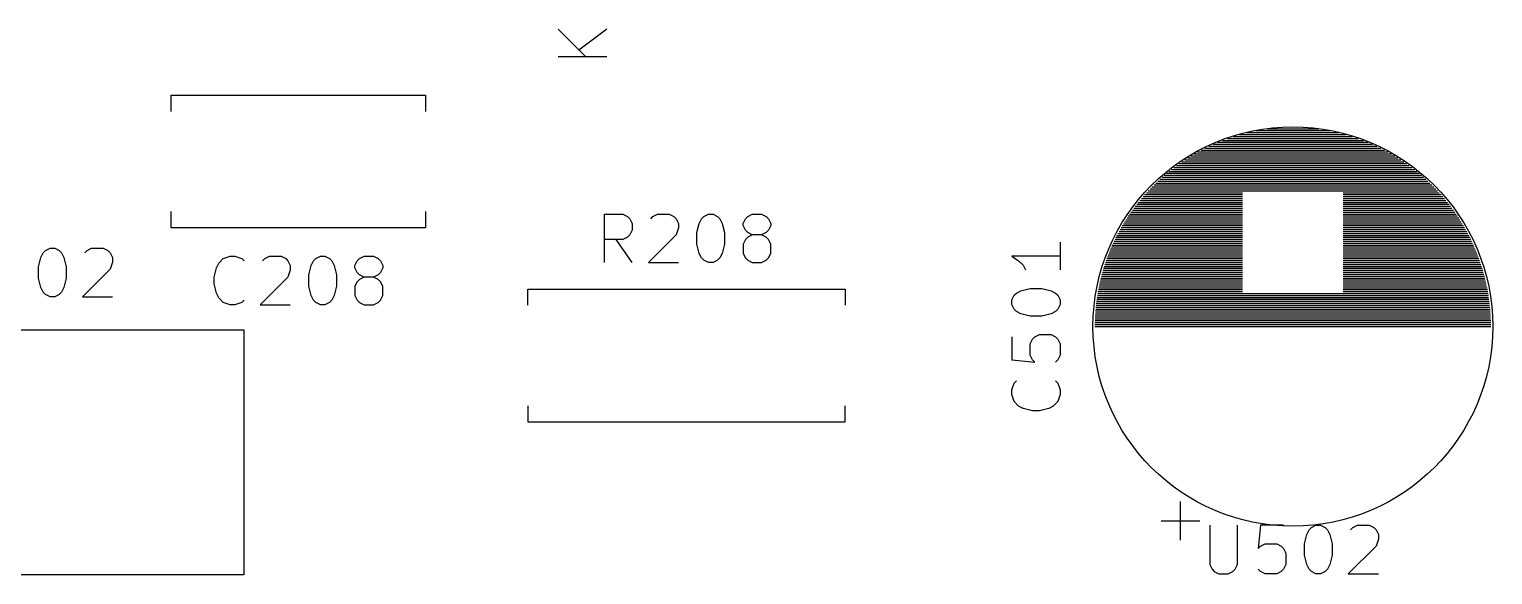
# Model space of a CAD drawing. Header units: metres. Extents: x 0 to 202, y 0 to 131.
# Drawn here: x 27.15 to 57.32, y 47.67 to 58.93 of the extents above; entities that cross this region are included whole.
import ezdxf

# ---------------------------------------------------------------- set-up
doc = ezdxf.new("R2010")
doc.units = ezdxf.units.M

msp = doc.modelspace()

# ---------------------------------------------------------------- linework, layer by layer
at = {"layer": 'SILK'}
for p, q in [((38.0548, 58.9295), (38.6262, 58.3581)), ((39.0548, 58.9295), (38.4834, 58.501)), ((39.0548, 58.3581), (38.0548, 58.3581)), ((30.08, 57.57), (35.32, 57.57)), ((30.08, 57.233), (30.08, 57.57)), ((35.32, 57.57), (35.32, 57.233)), ((51.972, 56.7173), (54.428, 56.7173)), ((52.103, 56.7573), (54.297, 56.7573)), ((52.253, 56.7973), (54.147, 56.7973)), ((52.432, 56.8373), (53.968, 56.8373)), ((52.667, 56.8773), (53.733, 56.8773)), ((51.31, 56.4373), (55.09, 56.4373)), ((51.387, 56.4773), (55.013, 56.4773)), ((51.469, 56.5173), (54.931, 56.5173)), ((51.556, 56.5573), (54.844, 56.5573)), ((51.648, 56.5973), (54.752, 56.5973)), ((51.747, 56.6373), (54.653, 56.6373)), ((51.854, 56.6773), (54.546, 56.6773)), ((50.8, 56.1173), (55.6, 56.1173)), ((50.856, 56.1573), (55.544, 56.1573)), ((50.913, 56.1973), (55.487, 56.1973)), ((50.973, 56.2373), (55.427, 56.2373)), ((51.035, 56.2773), (55.365, 56.2773)), ((51.099, 56.3173), (55.301, 56.3173)), ((51.166, 56.3573), (55.234, 56.3573)), ((51.236, 56.3973), (55.164, 56.3973)), ((50.459, 55.8373), (55.941, 55.8373)), ((50.504, 55.8773), (55.896, 55.8773)), ((50.549, 55.9173), (55.851, 55.9173)), ((50.596, 55.9573), (55.804, 55.9573)), ((50.645, 55.9973), (55.755, 55.9973)), ((50.695, 56.0373), (55.705, 56.0373)), ((50.747, 56.0773), (55.653, 56.0773)), ((50.145, 55.5173), (52.16, 55.5173)), ((50.181, 55.5573), (52.16, 55.5573)), ((50.218, 55.5973), (56.182, 55.5973)), ((50.255, 55.6373), (56.145, 55.6373)), ((50.294, 55.6773), (56.106, 55.6773)), ((50.333, 55.7173), (56.067, 55.7173)), ((50.374, 55.7573), (56.026, 55.7573)), ((50.416, 55.7973), (55.984, 55.7973)), ((54.24, 55.5573), (56.219, 55.5573)), ((54.24, 55.5173), (56.255, 55.5173)), ((49.92, 55.2373), (52.16, 55.2373)), ((49.95, 55.2773), (52.16, 55.2773)), ((49.981, 55.3173), (52.16, 55.3173)), ((50.012, 55.3573), (52.16, 55.3573)), ((50.044, 55.3973), (52.16, 55.3973)), ((50.077, 55.4373), (52.16, 55.4373)), ((50.111, 55.4773), (52.16, 55.4773)), ((54.24, 55.4773), (56.289, 55.4773)), ((54.24, 55.4373), (56.323, 55.4373)), ((54.24, 55.3973), (56.356, 55.3973)), ((54.24, 55.3573), (56.388, 55.3573)), ((54.24, 55.3173), (56.419, 55.3173)), ((54.24, 55.2773), (56.45, 55.2773)), ((54.24, 55.2373), (56.48, 55.2373)), ((30.08, 54.83), (30.08, 55.167)), ((35.32, 55.167), (35.32, 54.83)), ((39.0095, 54.1152), (39.0095, 55.1152)), ((39.0095, 55.1152), (39.3905, 55.1152)), ((39.3905, 55.1152), (39.4857, 55.0676)), ((39.4857, 55.0676), (39.5333, 55.0199)), ((39.5333, 55.0199), (39.581, 54.9247)), ((39.581, 54.9247), (39.581, 54.7818)), ((39.9619, 55.0199), (40.0095, 55.0676)), ((40.0095, 55.0676), (40.1048, 55.1152)), ((40.1048, 55.1152), (40.3429, 55.1152)), ((40.3429, 55.1152), (40.4381, 55.0676)), ((40.4381, 55.0676), (40.4857, 55.0199)), ((40.4857, 55.0199), (40.5333, 54.9247)), ((40.5333, 54.9247), (40.5333, 54.8295)), ((40.9143, 54.7342), (40.9619, 54.9247)), ((40.9619, 54.9247), (41.0095, 55.0199)), ((41.0095, 55.0199), (41.0571, 55.0676)), ((41.0571, 55.0676), (41.1524, 55.1152)), ((41.1524, 55.1152), (41.2476, 55.1152)), ((41.2476, 55.1152), (41.3429, 55.0676)), ((41.3429, 55.0676), (41.3905, 55.0199)), ((41.3905, 55.0199), (41.4381, 54.9247)), ((41.4381, 54.9247), (41.4857, 54.7342)), ((41.8667, 54.9247), (41.9143, 55.0199)), ((41.8667, 54.8771), (41.8667, 54.9247)), ((41.9143, 55.0199), (41.9619, 55.0676)), ((41.9619, 55.0676), (42.0571, 55.1152)), ((42.0571, 55.1152), (42.2476, 55.1152)), ((42.2476, 55.1152), (42.3429, 55.0676)), ((42.3429, 55.0676), (42.3905, 55.0199)), ((42.3905, 55.0199), (42.4381, 54.9247)), ((42.4381, 54.9247), (42.4381, 54.8771)), ((49.707, 54.9173), (52.16, 54.9173)), ((49.732, 54.9573), (52.16, 54.9573)), ((49.757, 54.9973), (52.16, 54.9973)), ((49.782, 55.0373), (52.16, 55.0373)), ((49.808, 55.0773), (52.16, 55.0773)), ((49.835, 55.1173), (52.16, 55.1173)), ((49.863, 55.1573), (52.16, 55.1573)), ((49.891, 55.1973), (52.16, 55.1973)), ((54.24, 55.1973), (56.509, 55.1973)), ((54.24, 55.1573), (56.537, 55.1573)), ((54.24, 55.1173), (56.565, 55.1173)), ((54.24, 55.0773), (56.592, 55.0773)), ((54.24, 55.0373), (56.618, 55.0373)), ((54.24, 54.9973), (56.643, 54.9973)), ((54.24, 54.9573), (56.668, 54.9573)), ((54.24, 54.9173), (56.693, 54.9173)), ((35.32, 54.83), (30.08, 54.83)), ((39.4857, 54.639), (39.3905, 54.5914)), ((39.5333, 54.6866), (39.4857, 54.639)), ((39.581, 54.7818), (39.5333, 54.6866)), ((40.4857, 54.6866), (39.9143, 54.1152)), ((40.5333, 54.8295), (40.4857, 54.6866)), ((40.9143, 54.4961), (40.9143, 54.7342)), ((41.4857, 54.7342), (41.4857, 54.4961)), ((41.9143, 54.7818), (41.8667, 54.8771)), ((41.9619, 54.7342), (41.9143, 54.7818)), ((41.9619, 54.639), (41.9143, 54.5914)), ((42.0571, 54.6866), (41.9619, 54.7342)), ((42.0571, 54.6866), (41.9619, 54.639)), ((42.2476, 54.6866), (42.0571, 54.6866)), ((42.3429, 54.7342), (42.2476, 54.6866)), ((42.3429, 54.639), (42.2476, 54.6866)), ((42.3905, 54.7818), (42.3429, 54.7342)), ((42.3905, 54.5914), (42.3429, 54.639)), ((42.4381, 54.8771), (42.3905, 54.7818)), ((49.554, 54.6373), (52.16, 54.6373)), ((49.574, 54.6773), (52.16, 54.6773)), ((49.595, 54.7173), (52.16, 54.7173)), ((49.616, 54.7573), (52.16, 54.7573)), ((49.638, 54.7973), (52.16, 54.7973)), ((49.661, 54.8373), (52.16, 54.8373)), ((49.684, 54.8773), (52.16, 54.8773)), ((54.24, 54.8773), (56.716, 54.8773)), ((54.24, 54.8373), (56.739, 54.8373)), ((54.24, 54.7973), (56.762, 54.7973)), ((54.24, 54.7573), (56.784, 54.7573)), ((54.24, 54.7173), (56.805, 54.7173)), ((54.24, 54.6773), (56.826, 54.6773)), ((54.24, 54.6373), (56.846, 54.6373)), ((27.3905, 54.2197), (27.4381, 54.3149)), ((27.4381, 54.3149), (27.4857, 54.3626)), ((27.4857, 54.3626), (27.581, 54.4102)), ((27.581, 54.4102), (27.6762, 54.4102)), ((27.6762, 54.4102), (27.7714, 54.3626)), ((27.7714, 54.3626), (27.819, 54.3149)), ((27.819, 54.3149), (27.8667, 54.2197)), ((28.2952, 54.3149), (28.3429, 54.3626)), ((28.3429, 54.3626), (28.4381, 54.4102)), ((28.4381, 54.4102), (28.6762, 54.4102)), ((28.6762, 54.4102), (28.7714, 54.3626)), ((28.7714, 54.3626), (28.819, 54.3149)), ((28.819, 54.3149), (28.8667, 54.2197)), ((39.3905, 54.5914), (39.0095, 54.5914)), ((39.581, 54.1152), (39.2476, 54.5914)), ((40.9619, 54.3057), (40.9143, 54.4961)), ((41.0095, 54.2104), (40.9619, 54.3057)), ((41.4381, 54.3057), (41.3905, 54.2104)), ((41.4857, 54.4961), (41.4381, 54.3057)), ((41.9143, 54.5914), (41.8667, 54.4961)), ((41.8667, 54.4961), (41.8667, 54.3057)), ((41.8667, 54.3057), (41.9143, 54.2104)), ((42.4381, 54.4961), (42.3905, 54.5914)), ((42.3905, 54.2104), (42.4381, 54.3057)), ((42.4381, 54.3057), (42.4381, 54.4961)), ((48.4048, 54.5354), (48.4048, 53.964)), ((49.411, 54.3173), (52.16, 54.3173)), ((49.427, 54.3573), (52.16, 54.3573)), ((49.443, 54.3973), (52.16, 54.3973)), ((49.46, 54.4373), (52.16, 54.4373)), ((49.478, 54.4773), (52.16, 54.4773)), ((49.496, 54.5173), (52.16, 54.5173)), ((49.515, 54.5573), (52.16, 54.5573)), ((49.534, 54.5973), (52.16, 54.5973)), ((54.24, 54.5973), (56.866, 54.5973)), ((54.24, 54.5573), (56.885, 54.5573)), ((54.24, 54.5173), (56.904, 54.5173)), ((54.24, 54.4773), (56.922, 54.4773)), ((54.24, 54.4373), (56.94, 54.4373)), ((54.24, 54.3973), (56.957, 54.3973)), ((54.24, 54.3573), (56.973, 54.3573)), ((54.24, 54.3173), (56.989, 54.3173)), ((27.3429, 54.0292), (27.3905, 54.2197)), ((27.3429, 53.7911), (27.3429, 54.0292)), ((27.8667, 54.2197), (27.9143, 54.0292)), ((27.9143, 54.0292), (27.9143, 53.7911)), ((28.8667, 54.1245), (28.819, 53.9816)), ((28.8667, 54.2197), (28.8667, 54.1245)), ((30.9619, 53.8166), (31.0095, 54.0071)), ((31.0095, 54.0071), (31.0571, 54.1023)), ((31.0571, 54.1023), (31.1524, 54.1976)), ((31.1524, 54.1976), (31.2952, 54.2452)), ((31.2952, 54.2452), (31.3905, 54.2452)), ((31.3905, 54.2452), (31.5333, 54.1976)), ((31.5333, 54.1976), (31.581, 54.1499)), ((31.9619, 54.1499), (32.0095, 54.1976)), ((32.0095, 54.1976), (32.1048, 54.2452)), ((32.1048, 54.2452), (32.3429, 54.2452)), ((32.3429, 54.2452), (32.4381, 54.1976)), ((32.4381, 54.1976), (32.4857, 54.1499)), ((32.4857, 54.1499), (32.5333, 54.0547)), ((32.5333, 54.0547), (32.5333, 53.9595)), ((32.9143, 53.8642), (32.9619, 54.0547)), ((32.9619, 54.0547), (33.0095, 54.1499)), ((33.0095, 54.1499), (33.0571, 54.1976)), ((33.0571, 54.1976), (33.1524, 54.2452)), ((33.1524, 54.2452), (33.2476, 54.2452)), ((33.2476, 54.2452), (33.3429, 54.1976)), ((33.3429, 54.1976), (33.3905, 54.1499)), ((33.3905, 54.1499), (33.4381, 54.0547)), ((33.4381, 54.0547), (33.4857, 53.8642)), ((33.8667, 54.0547), (33.9143, 54.1499)), ((33.8667, 54.0071), (33.8667, 54.0547)), ((33.9143, 53.9118), (33.8667, 54.0071)), ((33.9143, 54.1499), (33.9619, 54.1976)), ((33.9619, 54.1976), (34.0571, 54.2452)), ((34.0571, 54.2452), (34.2476, 54.2452)), ((34.2476, 54.2452), (34.3429, 54.1976)), ((34.3429, 54.1976), (34.3905, 54.1499)), ((34.3905, 54.1499), (34.4381, 54.0547)), ((34.4381, 54.0071), (34.3905, 53.9118)), ((34.4381, 54.0547), (34.4381, 54.0071)), ((39.9143, 54.1152), (40.5333, 54.1152)), ((41.0571, 54.1628), (41.0095, 54.2104)), ((41.1524, 54.1152), (41.0571, 54.1628)), ((41.2476, 54.1152), (41.1524, 54.1152)), ((41.3429, 54.1628), (41.2476, 54.1152)), ((41.3905, 54.2104), (41.3429, 54.1628)), ((41.9143, 54.2104), (41.9619, 54.1628)), ((41.9619, 54.1628), (42.0571, 54.1152)), ((42.0571, 54.1152), (42.2476, 54.1152)), ((42.2476, 54.1152), (42.3429, 54.1628)), ((42.3429, 54.1628), (42.3905, 54.2104)), ((48.4048, 54.2497), (47.4048, 54.2497)), ((47.4048, 54.2497), (47.5477, 54.1544)), ((47.5477, 54.1544), (47.6429, 54.0592)), ((47.6429, 54.0592), (47.6905, 53.964)), ((49.311, 54.0373), (52.16, 54.0373)), ((49.324, 54.0773), (52.16, 54.0773)), ((49.337, 54.1173), (52.16, 54.1173)), ((49.351, 54.1573), (52.16, 54.1573)), ((49.365, 54.1973), (52.16, 54.1973)), ((49.38, 54.2373), (52.16, 54.2373)), ((49.395, 54.2773), (52.16, 54.2773)), ((54.24, 54.2773), (57.005, 54.2773)), ((54.24, 54.2373), (57.02, 54.2373)), ((54.24, 54.1973), (57.035, 54.1973)), ((54.24, 54.1573), (57.049, 54.1573)), ((54.24, 54.1173), (57.063, 54.1173)), ((54.24, 54.0773), (57.076, 54.0773)), ((54.24, 54.0373), (57.089, 54.0373)), ((27.3905, 53.6007), (27.3429, 53.7911)), ((27.9143, 53.7911), (27.8667, 53.6007)), ((28.819, 53.9816), (28.2476, 53.4102)), ((30.9619, 53.6738), (30.9619, 53.8166)), ((32.4857, 53.8166), (31.9143, 53.2452)), ((32.5333, 53.9595), (32.4857, 53.8166)), ((32.9143, 53.6261), (32.9143, 53.8642)), ((33.4857, 53.8642), (33.4857, 53.6261)), ((33.9143, 53.7214), (33.8667, 53.6261)), ((33.9619, 53.8642), (33.9143, 53.9118)), ((33.9619, 53.769), (33.9143, 53.7214)), ((34.0571, 53.8166), (33.9619, 53.8642)), ((34.0571, 53.8166), (33.9619, 53.769)), ((34.2476, 53.8166), (34.0571, 53.8166)), ((34.3429, 53.8642), (34.2476, 53.8166)), ((34.3429, 53.769), (34.2476, 53.8166)), ((34.3905, 53.9118), (34.3429, 53.8642)), ((34.3905, 53.7214), (34.3429, 53.769)), ((34.4381, 53.6261), (34.3905, 53.7214)), ((49.224, 53.7173), (52.16, 53.7173)), ((49.233, 53.7573), (52.16, 53.7573)), ((49.243, 53.7973), (52.16, 53.7973)), ((49.253, 53.8373), (52.16, 53.8373)), ((49.264, 53.8773), (52.16, 53.8773)), ((49.275, 53.9173), (52.16, 53.9173)), ((49.287, 53.9573), (52.16, 53.9573)), ((49.299, 53.9973), (52.16, 53.9973)), ((54.24, 53.9973), (57.101, 53.9973)), ((54.24, 53.9573), (57.113, 53.9573)), ((54.24, 53.9173), (57.125, 53.9173)), ((54.24, 53.8773), (57.136, 53.8773)), ((54.24, 53.8373), (57.147, 53.8373)), ((54.24, 53.7973), (57.157, 53.7973)), ((54.24, 53.7573), (57.167, 53.7573)), ((54.24, 53.7173), (57.176, 53.7173)), ((27.4381, 53.5054), (27.3905, 53.6007)), ((27.4857, 53.4578), (27.4381, 53.5054)), ((27.581, 53.4102), (27.4857, 53.4578)), ((27.6762, 53.4102), (27.581, 53.4102)), ((27.7714, 53.4578), (27.6762, 53.4102)), ((27.819, 53.5054), (27.7714, 53.4578)), ((27.8667, 53.6007), (27.819, 53.5054)), ((28.2476, 53.4102), (28.8667, 53.4102)), ((31.0095, 53.4833), (30.9619, 53.6738)), ((31.0571, 53.388), (31.0095, 53.4833)), ((32.9619, 53.4357), (32.9143, 53.6261)), ((33.0095, 53.3404), (32.9619, 53.4357)), ((33.4381, 53.4357), (33.3905, 53.3404)), ((33.4857, 53.6261), (33.4381, 53.4357)), ((33.8667, 53.6261), (33.8667, 53.4357)), ((33.8667, 53.4357), (33.9143, 53.3404)), ((34.3905, 53.3404), (34.4381, 53.4357)), ((34.4381, 53.4357), (34.4381, 53.6261)), ((37.43, 53.57), (43.97, 53.57)), ((37.43, 53.24), (37.43, 53.57)), ((43.97, 53.57), (43.97, 53.24)), ((47.4048, 53.3449), (47.4524, 53.4402)), ((47.4524, 53.4402), (47.5001, 53.4878)), ((47.5001, 53.4878), (47.5953, 53.5354)), ((47.5953, 53.5354), (47.7858, 53.583)), ((47.7858, 53.583), (48.0239, 53.583)), ((48.0239, 53.583), (48.2143, 53.5354)), ((48.2143, 53.5354), (48.3096, 53.4878)), ((48.3096, 53.4878), (48.3572, 53.4402)), ((48.3572, 53.4402), (48.4048, 53.3449)), ((49.164, 53.3973), (57.236, 53.3973)), ((49.17, 53.4373), (57.23, 53.4373)), ((49.177, 53.4773), (57.223, 53.4773)), ((49.183, 53.5173), (52.16, 53.5173)), ((49.191, 53.5573), (52.16, 53.5573)), ((49.198, 53.5973), (52.16, 53.5973)), ((49.207, 53.6373), (52.16, 53.6373)), ((49.215, 53.6773), (52.16, 53.6773)), ((54.24, 53.6773), (57.185, 53.6773)), ((54.24, 53.6373), (57.193, 53.6373)), ((54.24, 53.5973), (57.202, 53.5973)), ((54.24, 53.5573), (57.209, 53.5573)), ((54.24, 53.5173), (57.217, 53.5173)), ((31.1524, 53.2928), (31.0571, 53.388)), ((31.2952, 53.2452), (31.1524, 53.2928)), ((31.3905, 53.2452), (31.2952, 53.2452)), ((31.5333, 53.2928), (31.3905, 53.2452)), ((31.581, 53.3404), (31.5333, 53.2928)), ((31.9143, 53.2452), (32.5333, 53.2452)), ((33.0571, 53.2928), (33.0095, 53.3404)), ((33.1524, 53.2452), (33.0571, 53.2928)), ((33.2476, 53.2452), (33.1524, 53.2452)), ((33.3429, 53.2928), (33.2476, 53.2452)), ((33.3905, 53.3404), (33.3429, 53.2928)), ((33.9143, 53.3404), (33.9619, 53.2928)), ((33.9619, 53.2928), (34.0571, 53.2452)), ((34.0571, 53.2452), (34.2476, 53.2452)), ((34.2476, 53.2452), (34.3429, 53.2928)), ((34.3429, 53.2928), (34.3905, 53.3404)), ((47.4048, 53.2497), (47.4048, 53.3449)), ((47.4524, 53.1544), (47.4048, 53.2497)), ((47.5001, 53.1068), (47.4524, 53.1544)), ((47.5953, 53.0592), (47.5001, 53.1068)), ((48.3096, 53.1068), (48.2143, 53.0592)), ((48.3572, 53.1544), (48.3096, 53.1068)), ((48.4048, 53.2497), (48.3572, 53.1544)), ((48.4048, 53.3449), (48.4048, 53.2497)), ((49.132, 53.1173), (57.268, 53.1173)), ((49.136, 53.1573), (57.264, 53.1573)), ((49.139, 53.1973), (57.261, 53.1973)), ((49.144, 53.2373), (57.256, 53.2373)), ((49.148, 53.2773), (57.252, 53.2773)), ((49.153, 53.3173), (57.247, 53.3173)), ((49.158, 53.3573), (57.242, 53.3573)), ((47.7858, 53.0116), (47.5953, 53.0592)), ((48.0239, 53.0116), (47.7858, 53.0116)), ((48.2143, 53.0592), (48.0239, 53.0116)), ((49.12, 52.8373), (57.28, 52.8373)), ((49.12, 52.7973), (57.28, 52.7973)), ((49.121, 52.8773), (57.279, 52.8773)), ((49.122, 52.9173), (57.278, 52.9173)), ((49.123, 52.9573), (57.277, 52.9573)), ((49.125, 52.9973), (57.275, 52.9973)), ((49.127, 53.0373), (57.273, 53.0373)), ((49.13, 53.0773), (57.27, 53.0773)), ((21.825, 52.725), (31.575, 52.725)), ((31.575, 52.725), (31.575, 47.675)), ((47.4048, 52.583), (47.4048, 52.1068)), ((47.7858, 52.4402), (47.8334, 52.5354)), ((47.8334, 52.5354), (47.881, 52.583)), ((47.881, 52.583), (47.9762, 52.6306)), ((47.9762, 52.6306), (48.2143, 52.6306)), ((48.2143, 52.6306), (48.3096, 52.583)), ((48.3096, 52.583), (48.3572, 52.5354)), ((48.3572, 52.5354), (48.4048, 52.4402)), ((47.7858, 52.2021), (47.7858, 52.4402)), ((47.8334, 52.1068), (47.7858, 52.2021)), ((48.4048, 52.2021), (48.3572, 52.1068)), ((48.4048, 52.4402), (48.4048, 52.2021)), ((47.4048, 52.1068), (47.881, 52.0592)), ((47.881, 52.0592), (47.8334, 52.1068)), ((48.3572, 52.1068), (48.3096, 52.0592)), ((47.4048, 51.4878), (47.4524, 51.6306)), ((47.4524, 51.6306), (47.5001, 51.6783)), ((48.3096, 51.6783), (48.3572, 51.6306)), ((48.3572, 51.6306), (48.4048, 51.4878)), ((47.4048, 51.3925), (47.4048, 51.4878)), ((47.4524, 51.2497), (47.4048, 51.3925)), ((48.4048, 51.3925), (48.3572, 51.2497)), ((48.4048, 51.4878), (48.4048, 51.3925)), ((37.43, 51.16), (37.43, 50.83)), ((43.97, 50.83), (43.97, 51.16)), ((47.5477, 51.1544), (47.4524, 51.2497)), ((47.6429, 51.1068), (47.5477, 51.1544)), ((47.8334, 51.0592), (47.6429, 51.1068)), ((47.9762, 51.0592), (47.8334, 51.0592)), ((48.1667, 51.1068), (47.9762, 51.0592)), ((48.262, 51.1544), (48.1667, 51.1068)), ((48.3572, 51.2497), (48.262, 51.1544)), ((37.43, 50.83), (43.97, 50.83)), ((50.885, 48.3876), (50.885, 49.1876)), ((50.485, 48.7876), (51.285, 48.7876)), ((51.4857, 48.6952), (51.4857, 47.8857)), ((52.0571, 47.8857), (52.0571, 48.6952)), ((52.5333, 48.6952), (52.4857, 48.219)), ((53.0095, 48.6952), (52.5333, 48.6952)), ((53.4857, 48.5047), (53.5333, 48.5999)), ((53.5333, 48.5999), (53.581, 48.6476)), ((53.581, 48.6476), (53.6762, 48.6952)), ((53.6762, 48.6952), (53.7714, 48.6952)), ((53.7714, 48.6952), (53.8667, 48.6476)), ((53.8667, 48.6476), (53.9143, 48.5999)), ((53.9143, 48.5999), (53.9619, 48.5047)), ((54.3905, 48.5999), (54.4381, 48.6476)), ((54.4381, 48.6476), (54.5333, 48.6952)), ((54.5333, 48.6952), (54.7714, 48.6952)), ((54.7714, 48.6952), (54.8667, 48.6476)), ((54.8667, 48.6476), (54.9143, 48.5999)), ((54.9143, 48.5999), (54.9619, 48.5047)), ((52.5333, 48.2666), (52.6286, 48.3142)), ((52.6286, 48.3142), (52.8667, 48.3142)), ((52.8667, 48.3142), (52.9619, 48.2666)), ((53.4381, 48.3142), (53.4857, 48.5047)), ((53.4381, 48.0761), (53.4381, 48.3142)), ((53.9619, 48.5047), (54.0095, 48.3142)), ((54.0095, 48.3142), (54.0095, 48.0761)), ((54.9619, 48.4095), (54.9143, 48.2666)), ((54.9619, 48.5047), (54.9619, 48.4095)), ((52.4857, 48.219), (52.5333, 48.2666)), ((52.9619, 48.2666), (53.0095, 48.219)), ((53.0095, 48.219), (53.0571, 48.1238)), ((53.0571, 48.1238), (53.0571, 47.8857)), ((53.4857, 47.8857), (53.4381, 48.0761)), ((54.0095, 48.0761), (53.9619, 47.8857)), ((54.9143, 48.2666), (54.3429, 47.6952)), ((31.575, 47.675), (21.825, 47.675)), ((51.4857, 47.8857), (51.5333, 47.7904)), ((51.5333, 47.7904), (51.581, 47.7428)), ((51.581, 47.7428), (51.6762, 47.6952)), ((51.6762, 47.6952), (51.8667, 47.6952)), ((51.8667, 47.6952), (51.9619, 47.7428)), ((51.9619, 47.7428), (52.0095, 47.7904)), ((52.0095, 47.7904), (52.0571, 47.8857)), ((52.5333, 47.7428), (52.4857, 47.7904)), ((52.6286, 47.6952), (52.5333, 47.7428)), ((52.8667, 47.6952), (52.6286, 47.6952)), ((52.9619, 47.7428), (52.8667, 47.6952)), ((53.0095, 47.7904), (52.9619, 47.7428)), ((53.0571, 47.8857), (53.0095, 47.7904)), ((53.5333, 47.7904), (53.4857, 47.8857)), ((53.581, 47.7428), (53.5333, 47.7904)), ((53.6762, 47.6952), (53.581, 47.7428)), ((53.7714, 47.6952), (53.6762, 47.6952)), ((53.8667, 47.7428), (53.7714, 47.6952)), ((53.9143, 47.7904), (53.8667, 47.7428)), ((53.9619, 47.8857), (53.9143, 47.7904)), ((54.3429, 47.6952), (54.9619, 47.6952))]:
    msp.add_line(p, q, dxfattribs=at)
msp.add_circle((53.2, 52.7973), 4.12, dxfattribs=at)

doc.saveas('drawing.dxf')
